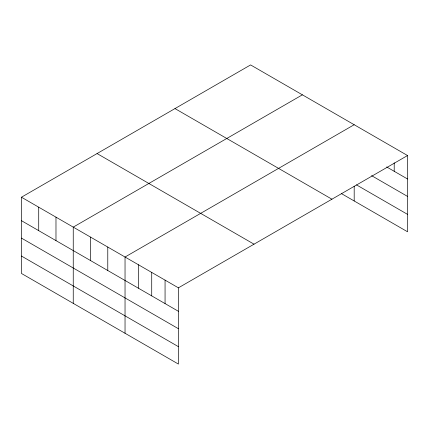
<?xml version="1.0" encoding="UTF-8"?>
<svg xmlns="http://www.w3.org/2000/svg" width="429" height="429" viewBox="0 0 429 429"><rect width="100%" height="100%" fill="white"/><g stroke="black" fill="none" stroke-linecap="round" stroke-linejoin="round"><path stroke-width="0.64" d="M407.55 155.539L250.595 64.924L21.45 197.217L21.45 273.461L178.405 364.076L178.405 287.832L407.55 155.539L407.55 231.783L341.527 193.661M302.391 94.825L73.246 227.123L73.246 303.367M354.188 124.726L125.037 257.025L125.037 333.269M386.668 166.945L407.55 179M371.589 175.654L407.55 196.418M356.504 184.894L407.55 214.366M174.978 108.58L331.933 199.195M97.067 153.561L254.022 244.176M21.45 197.217L178.405 287.832M21.45 220.678L178.405 311.293M21.45 238.1L178.405 328.716M21.45 256.043L178.405 346.659M394.208 162.827L394.208 171.294M354.188 186.234L354.188 200.97M165.063 280.132L165.063 303.593M151.721 272.431L151.721 295.892M138.379 264.725L138.379 288.186M107.776 247.056L107.776 270.517M90.508 237.087L90.508 260.553M55.979 217.154L55.979 240.615M38.717 207.186L38.717 230.646"/></g></svg>
